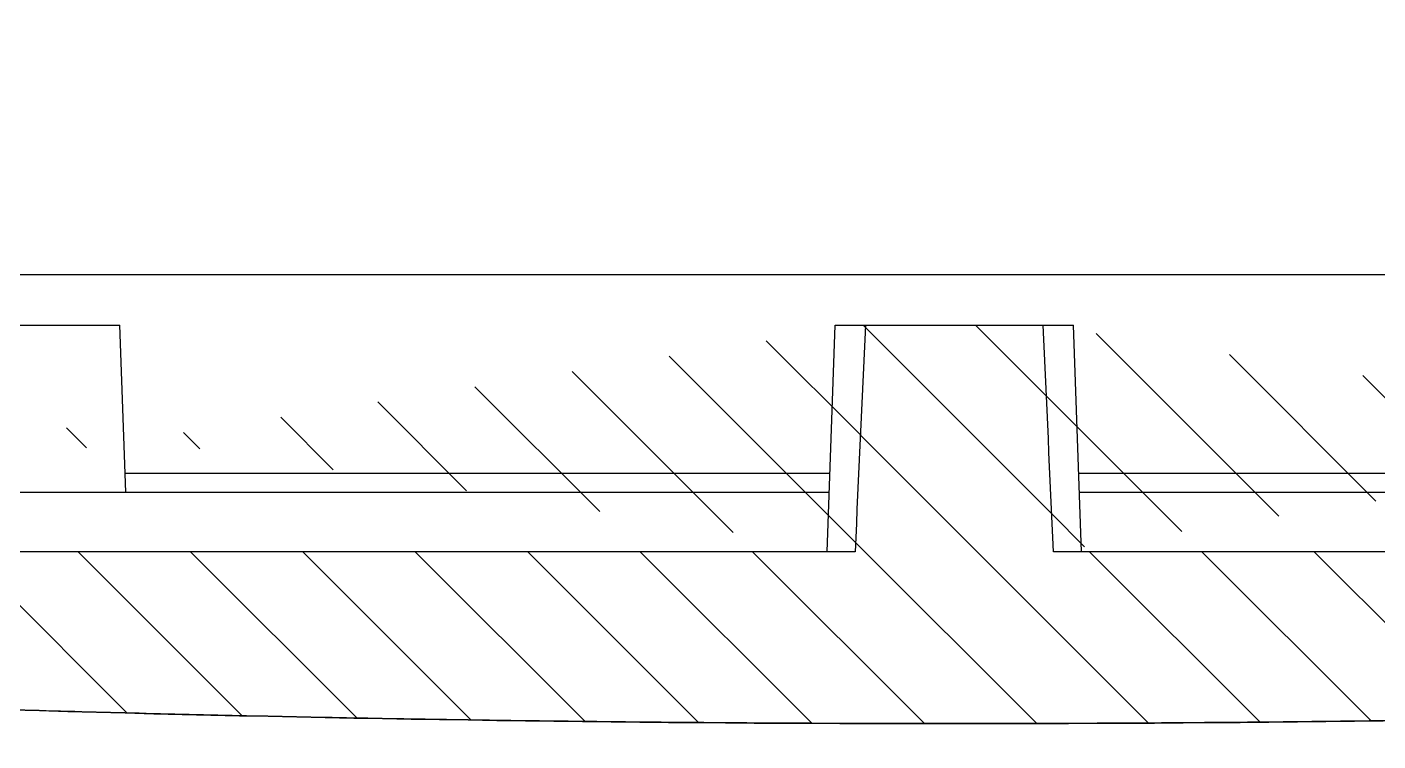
# Model space of a CAD drawing. Header units: millimetres. Extents: x 1786 to 2940, y -3417 to -1928.
# Drawn here: x 2688.15 to 2722.15, y -3383.27 to -3365.29 of the extents above; entities that cross this region are included whole.
import ezdxf

# ---------------------------------------------------------------- set-up
doc = ezdxf.new("R2010")
doc.units = ezdxf.units.MM

# ---------------------------------------------------------------- blocks, each defined once
blk = doc.blocks.new('u231')
at = {"linetype": 'Continuous'}
h = blk.add_hatch(dxfattribs=at)
h.set_pattern_fill('DEFAULT__14', color=2, scale=2, angle=-45, style=0, pattern_type=0)
h.set_pattern_definition([(315, (-477.8521248082147, 151.514417578785), (1.4142135624, 1.4142135624), [])])
edge = h.paths.add_edge_path()
edge.add_line((-81.33389326101451, 302.6490616415849), (-81.0353293599145, 319.7537760801849))
edge.add_spline(control_points=[(-75.37730635211483, 325.6393601248847), (-78.6829293840142, 325.4511514319843), (-80.97754485031464, 323.0642484168843), (-81.03532935991461, 319.7537760801847)], knot_values=[0, 0, 0, 0, 1, 1, 1, 1], weights=[1, 0.8219275504000001, 0.8219275504000001, 1], degree=3, periodic=0)
edge.add_spline(control_points=[(-75.37730635211483, 325.6393601248847), (-44.69825958651472, 327.38609991769), (-13.96952693541516, 327.38609991769), (16.70951983008536, 325.6393601248847)], knot_values=[0, 0, 0, 0, 1, 1, 1, 1], weights=[1, 0.9989220537000001, 0.9989220537000001, 1], degree=3, periodic=0)
edge.add_spline(control_points=[(16.70951983008536, 325.6393601248847), (20.01514286208567, 325.4511514319843), (22.30975832828517, 323.0642484168843), (22.36754283788514, 319.7537760801847)], knot_values=[0, 0, 0, 0, 1, 1, 1, 1], weights=[1, 0.8219275504000001, 0.8219275504000001, 1], degree=3, periodic=0)
edge.add_line((22.36754283788514, 319.7537760801847), (22.66610673898515, 302.6490616415847))
edge.add_line((20.91557359088529, 302.6490616415849), (22.66610673898526, 302.6490616415849))
edge.add_line((20.84744347778542, 303.9490616415846), (20.91557359088546, 302.6490616415847))
edge.add_line((19.14288200648525, 303.9490616415846), (20.84744347778525, 303.9490616415846))
edge.add_line((18.85128446028511, 320.6546738713851), (19.14288200648514, 303.949061641585))
edge.add_spline(control_points=[(18.85128446028511, 320.6546738713851), (18.83111953328535, 321.8099217642853), (18.00701293948487, 322.6197690585855), (16.85158906998549, 322.619769058585)], knot_values=[0, 0, 0, 0, 1, 1, 1, 1], weights=[1, 0.8088336328, 0.8088336328, 1], degree=3, periodic=0)
edge.add_line((14.16288678068531, 322.619769058585), (16.85158906998532, 322.619769058585))
edge.add_arc((-2653.870961439715, 441.7900600814851), 2670.6939302553, 357.3201159847, 357.4425289049)
edge.add_line((13.90217471648521, 316.9197690585847), (9.430038761485207, 316.9197690585847))
edge.add_arc((2776.890674031685, 446.3493617209847), 2770.4856063865, 182.5596747891, 182.6776784491)
edge.add_line((-26.83711321931469, 322.619769058585), (9.169326697285328, 322.619769058585))
edge.add_arc((-2694.870961398215, 441.7900600793851), 2670.6939302137, 357.3201159847, 357.4425289049)
edge.add_line((-27.09782528351479, 316.9197690585847), (-31.56996123851479, 316.9197690585847))
edge.add_arc((2735.890674031685, 446.3493617208846), 2770.4856063865, 182.5596747891, 182.6776784491)
edge.add_line((-67.83711321931469, 322.619769058585), (-31.83067330271467, 322.619769058585))
edge.add_arc((-2735.870961439715, 441.790060081385), 2670.6939302553, 357.3201159847, 357.4425289049)
edge.add_line((-68.0978252835148, 316.9197690585847), (-72.5699612385148, 316.9197690585847))
edge.add_arc((2694.890674040786, 446.3493617213849), 2770.4856063956, 182.5596747891, 182.6776784491)
edge.add_line((-75.51937559201451, 322.619769058585), (-72.8306733027145, 322.619769058585))
edge.add_spline(control_points=[(-77.51907098231459, 320.6546738713851), (-77.49890605531527, 321.8099217642853), (-76.6747994614152, 322.6197690585855), (-75.51937559201451, 322.619769058585)], knot_values=[0, 0, 0, 0, 1, 1, 1, 1], weights=[1, 0.8088336328, 0.8088336328, 1], degree=3, periodic=0)
edge.add_line((-77.81066852841468, 303.9490616415846), (-77.51907098231464, 320.6546738713847))
edge.add_line((-79.51522999981444, 303.9490616415846), (-77.81066852841445, 303.9490616415846))
edge.add_line((-79.51522999981444, 303.9490616415846), (-79.58336011281449, 302.6490616415847))
edge.add_line((-81.33389326101451, 302.6490616415849), (-79.58336011281455, 302.6490616415849))
at = {"color": 7, "linetype": 'Continuous'}
for p, q in [((-67.83711321931469, 322.619769058585), (-31.83067330271479, 322.619769058585)), ((-67.83711321931469, 322.619769058585), (-31.83067330271479, 322.619769058585)), ((-32.53294164711451, 322.619769058585), (-32.33389326101451, 316.9197690585847)), ((-26.83711321931469, 322.619769058585), (9.169326697285214, 322.619769058585)), ((-26.83711321931469, 322.619769058585), (9.169326697285214, 322.619769058585)), ((-26.13484487491451, 322.619769058585), (-26.33389326101451, 316.9197690585847)), ((-32.48056049281467, 321.119769058585), (-62.3600758584148, 321.119769058585)), ((3.692289336385329, 321.119769058585), (-26.18722602911475, 321.119769058585)), ((-8.480560492814675, 321.119769058585), (-8.33389326101451, 316.9197690585847)), ((-50.20346751091483, 320.6546738713851), (-32.4643190110146, 320.6546738713851)), ((-26.20346751091483, 320.6546738713851), (-8.464319011014595, 320.6546738713851)), ((-26.33389326101451, 316.9197690585847), (-32.33389326101451, 316.9197690585847)), ((-27.09782528351479, 316.9197690585847), (-31.56996123851468, 316.9197690585847)), ((-2.333893261014509, 316.9197690585847), (-8.33389326101451, 316.9197690585847)), ((-65.9781080330149, 315.6490616415849), (7.310321510985432, 315.6490616415849))]:
    blk.add_line(p, q, dxfattribs=at)
for centre, radius, start, end in [((-29.33389326101451, -483.048934103615), 809.9979957452, 86.74133017610708, 93.25866982389292), ((2735.890674031685, 446.3493617208846), 2770.4856063865, 182.5596747891132, 182.6776784490959), ((2735.890674031685, 446.3493617208846), 2770.4856063865, 182.5596747891132, 182.6776784490959), ((-2694.870961398215, 441.7900600793851), 2670.6939302137, 357.3201159847071, 357.4425289048976), ((-2694.870961398215, 441.7900600793851), 2670.6939302137, 357.3201159847071, 357.4425289048976)]:
    blk.add_arc(centre, radius, start, end, dxfattribs=at)
at = {"color": 7, "linetype": 'Continuous', "start_tangent": (0.9983830805463497, 0.05684386051968226), "end_tangent": (0.9983830805463497, -0.05684386051968226)}
blk.add_spline([(-75.37730635211483, 325.6393601248847), (-73.9406683992147, 325.7198763255847), (-72.50381934461484, 325.7978440893849), (-71.06676596511443, 325.873262678685), (-69.62951504081457, 325.9461313798847), (-68.19207335511464, 326.016449503285), (-66.75444769431488, 326.084216383485), (-65.31664484741486, 326.1494313788849), (-63.87867160641463, 326.212093872085), (-62.44053476611452, 326.2722032698848), (-61.00224112371461, 326.3297590029847), (-59.56379747881465, 326.3847605262849), (-58.12521063361464, 326.4372073189847), (-56.68648739231458, 326.4870988841849), (-55.24763456161463, 326.534434749185), (-53.8086589498148, 326.5792144656848), (-52.36956736761476, 326.6214376092848), (-50.93036662721488, 326.6611037799848), (-49.49106354261448, 326.6982126017847), (-48.05166492951457, 326.7327637230846), (-46.61217760511454, 326.7647568163848), (-45.17260838791481, 326.7941915783849), (-43.73296409771456, 326.821067730185), (-42.29325155561492, 326.8453850169849), (-40.85347758371472, 326.8671432082847), (-39.41364900521467, 326.886342097785), (-37.9737726439148, 326.9029815034851), (-36.53385532451466, 326.9170612674848), (-35.0939038725146, 326.9285812565849), (-33.6539251136146, 326.9375413612847), (-32.21392587431455, 326.9439414967851), (-30.77391298111479, 326.947781602385), (-29.33389326101451, 326.9490616415846), (-27.89387354081464, 326.947781602385), (-26.45386064771446, 326.9439414967851), (-25.01386140831482, 326.9375413612847), (-23.57388264951442, 326.9285812565849), (-22.13393119741477, 326.9170612674848), (-20.69401387811467, 326.9029815034851), (-19.25413751681481, 326.886342097785), (-17.81430893821471, 326.8671432082847), (-16.37453496641456, 326.8453850169849), (-14.93482242431492, 326.821067730185), (-13.49517813411467, 326.7941915783849), (-12.05560891691448, 326.7647568163848), (-10.61612159241486, 326.7327637230846), (-9.176722979314945, 326.6982126017847), (-7.737419894814593, 326.6611037799848), (-6.298219154314666, 326.6214376092848), (-4.85912757211463, 326.5792144656848), (-3.420151960414842, 326.534434749185), (-1.981299129614854, 326.4870988841849), (-0.5425758884148308, 326.4372073189847), (0.896010956785176, 326.3847605262849), (2.334454601685138, 326.3297590029847), (3.77274824418555, 326.2722032698848), (5.210885084485199, 326.212093872085), (6.64885832538539, 326.1494313788849), (8.086661172285403, 326.084216383485), (9.524286833185215, 326.016449503285), (10.96172851888514, 325.9461313798847), (12.39897944308541, 325.873262678685), (13.83603282258537, 325.7978440893849), (15.27288187728527, 325.7198763255847), (16.70951983008536, 325.6393601248847)], degree=3, dxfattribs=at)

msp = doc.modelspace()

# ---------------------------------------------------------------- block references
at = {"rotation": 180}
msp.add_blockref('u231', (2682.152356041624, -3055.87976992261, -3e-09), dxfattribs=at)

doc.saveas('drawing.dxf')
